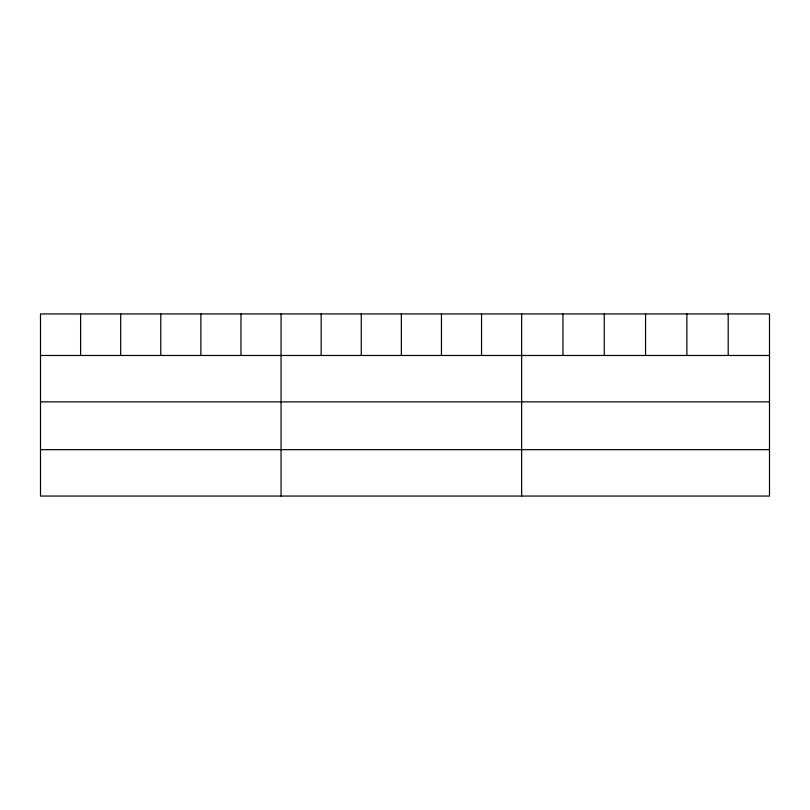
<?xml version="1.0" encoding="UTF-8"?>
<svg xmlns="http://www.w3.org/2000/svg" width="810" height="810" viewBox="0 0 810 810"><rect width="100%" height="100%" fill="white"/><g stroke="black" fill="none" stroke-linecap="round" stroke-linejoin="round"><path stroke-width="1.21" d="M769.5 355.479L769.5 496.054L40.5 496.054L40.5 313.946L769.5 313.946L769.5 355.479L40.5 355.479M40.5 401.871L769.5 401.871M40.5 449.661L769.5 449.661M728.19 313.946L728.19 355.479M686.88 313.946L686.88 355.479M645.57 313.946L645.57 355.479M604.26 313.946L604.26 355.479M562.95 313.946L562.95 355.479M521.64 313.946L521.64 496.054M481.545 313.946L481.545 355.479M441.45 313.946L441.45 355.479M401.355 313.946L401.355 355.479M361.26 313.946L361.26 355.479M321.165 313.946L321.165 355.479M281.07 313.946L281.07 496.054M240.975 313.946L240.975 355.479M200.88 313.946L200.88 355.479M160.785 313.946L160.785 355.479M120.69 313.946L120.69 355.479M80.595 313.946L80.595 355.479"/></g></svg>
